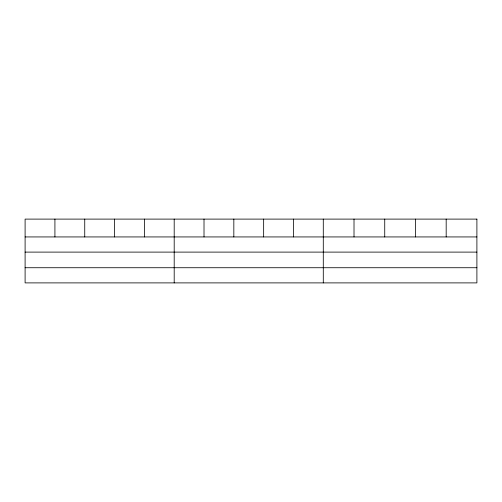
<?xml version="1.0" encoding="UTF-8"?>
<svg xmlns="http://www.w3.org/2000/svg" width="502" height="502" viewBox="0 0 502 502"><rect width="100%" height="100%" fill="white"/><g stroke="black" fill="none" stroke-linecap="round" stroke-linejoin="round"><path stroke-width="0.75" d="M25.1 236.938L476.9 236.938M25.1 252.104L476.9 252.104M25.1 267.729L476.9 267.729M446.178 219.104L446.178 236.938M415.455 219.104L415.455 236.938M384.733 219.104L384.733 236.938M354.01 219.104L354.01 236.938M323.288 219.104L323.288 282.896M293.469 219.104L293.469 236.938M263.65 219.104L263.65 236.938M233.832 219.104L233.832 236.938M204.013 219.104L204.013 236.938M174.194 219.104L174.194 282.896M144.375 219.104L144.375 236.938M114.556 219.104L114.556 236.938M84.738 219.104L84.738 236.938M54.919 219.104L54.919 236.938M476.9 219.104L25.1 219.104L25.1 282.896L476.9 282.896L476.9 219.104"/></g></svg>
